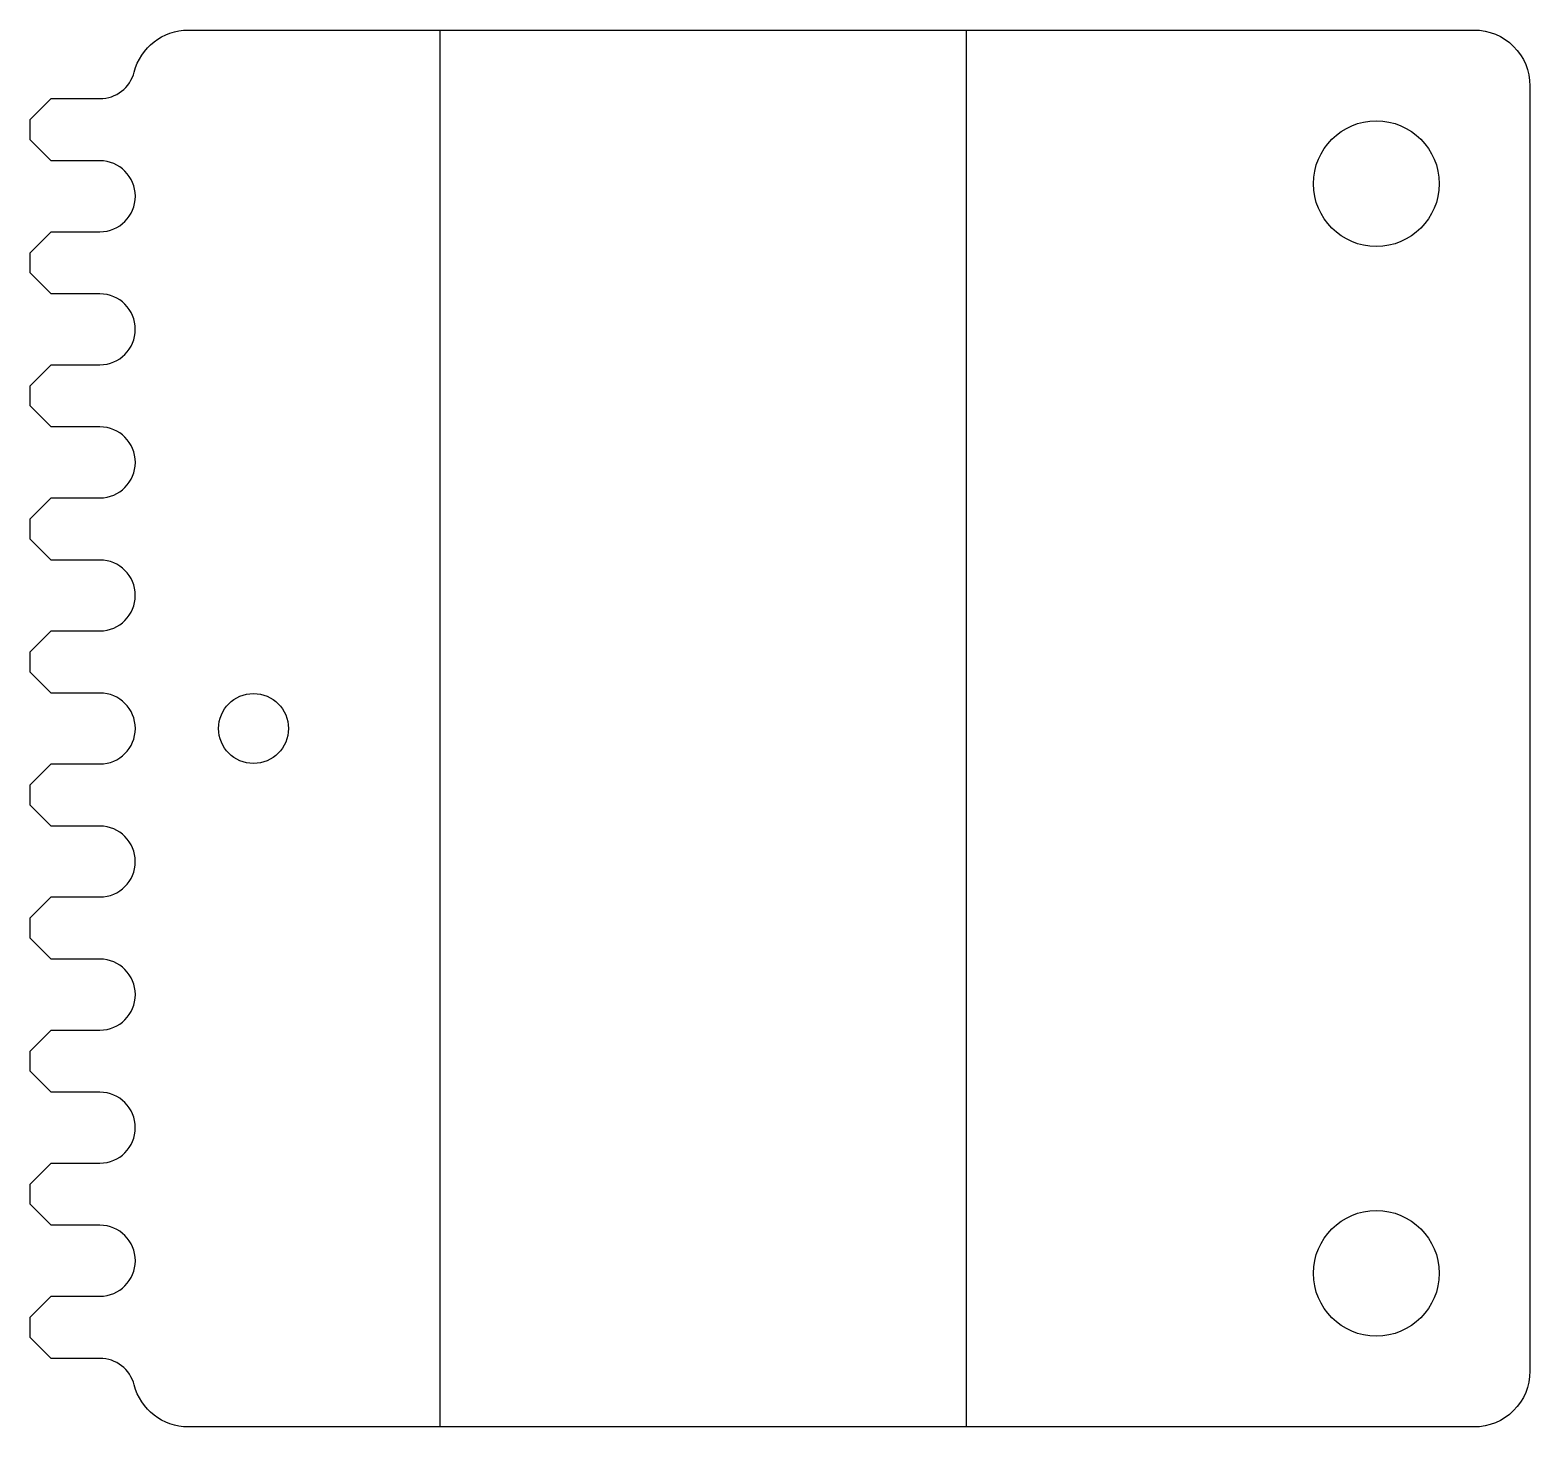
# Model space of a CAD drawing. Extents: x -27 to 81, y -50 to 50.
import ezdxf

# ---------------------------------------------------------------- set-up
doc = ezdxf.new("R2010")
doc.units = 0

msp = doc.modelspace()

# ---------------------------------------------------------------- linework, layer by layer
at = {"layer": '1'}
msp.add_lwpolyline([(80.7, 46), (80.7, -46, -0.414214), (76.7, -50), (-15.37, -50, -0.34244), (-19.24, -46.99, 0.34244), (-21.7, -45.09), (-25.2, -45.09), (-26.7, -43.59), (-26.7, -42.14), (-25.2, -40.64), (-21.7, -40.64, 1), (-21.7, -35.56), (-25.2, -35.56), (-26.7, -34.06), (-26.7, -32.62), (-25.2, -31.11), (-21.7, -31.11, 1), (-21.7, -26.04), (-25.2, -26.04), (-26.7, -24.54), (-26.7, -23.09), (-25.2, -21.59), (-21.7, -21.59, 1), (-21.7, -16.51), (-25.2, -16.51), (-26.7, -15.01), (-26.7, -13.56), (-25.2, -12.06), (-21.7, -12.06, 1), (-21.7, -6.99), (-25.2, -6.99), (-26.7, -5.49), (-26.7, -4.04), (-25.2, -2.54), (-21.7, -2.54, 1), (-21.7, 2.54), (-25.2, 2.54), (-26.7, 4.04), (-26.7, 5.49), (-25.2, 6.99), (-21.7, 6.99, 1), (-21.7, 12.06), (-25.2, 12.06), (-26.7, 13.56), (-26.7, 15.01), (-25.2, 16.51), (-21.7, 16.51, 1), (-21.7, 21.59), (-25.2, 21.59), (-26.7, 23.09), (-26.7, 24.54), (-25.2, 26.04), (-21.7, 26.04, 1), (-21.7, 31.11), (-25.2, 31.11), (-26.7, 32.62), (-26.7, 34.06), (-25.2, 35.56), (-21.7, 35.56, 1), (-21.7, 40.64), (-25.2, 40.64), (-26.7, 42.14), (-26.7, 43.59), (-25.2, 45.09), (-21.7, 45.09, 0.34244), (-19.24, 46.99, -0.34244), (-15.37, 50), (76.7, 50, -0.414214)], format="xyb", close=True, dxfattribs=at)
for centre, radius in [((69.7, 39), 4.5), ((-10.7, 0), 2.5), ((69.7, -39), 4.5)]:
    msp.add_circle(centre, radius, dxfattribs=at)
at = {"layer": '2'}
for p, q in [((2.65, 50), (2.65, -50)), ((40.35, -50), (40.35, 50))]:
    msp.add_line(p, q, dxfattribs=at)

doc.saveas('drawing.dxf')
